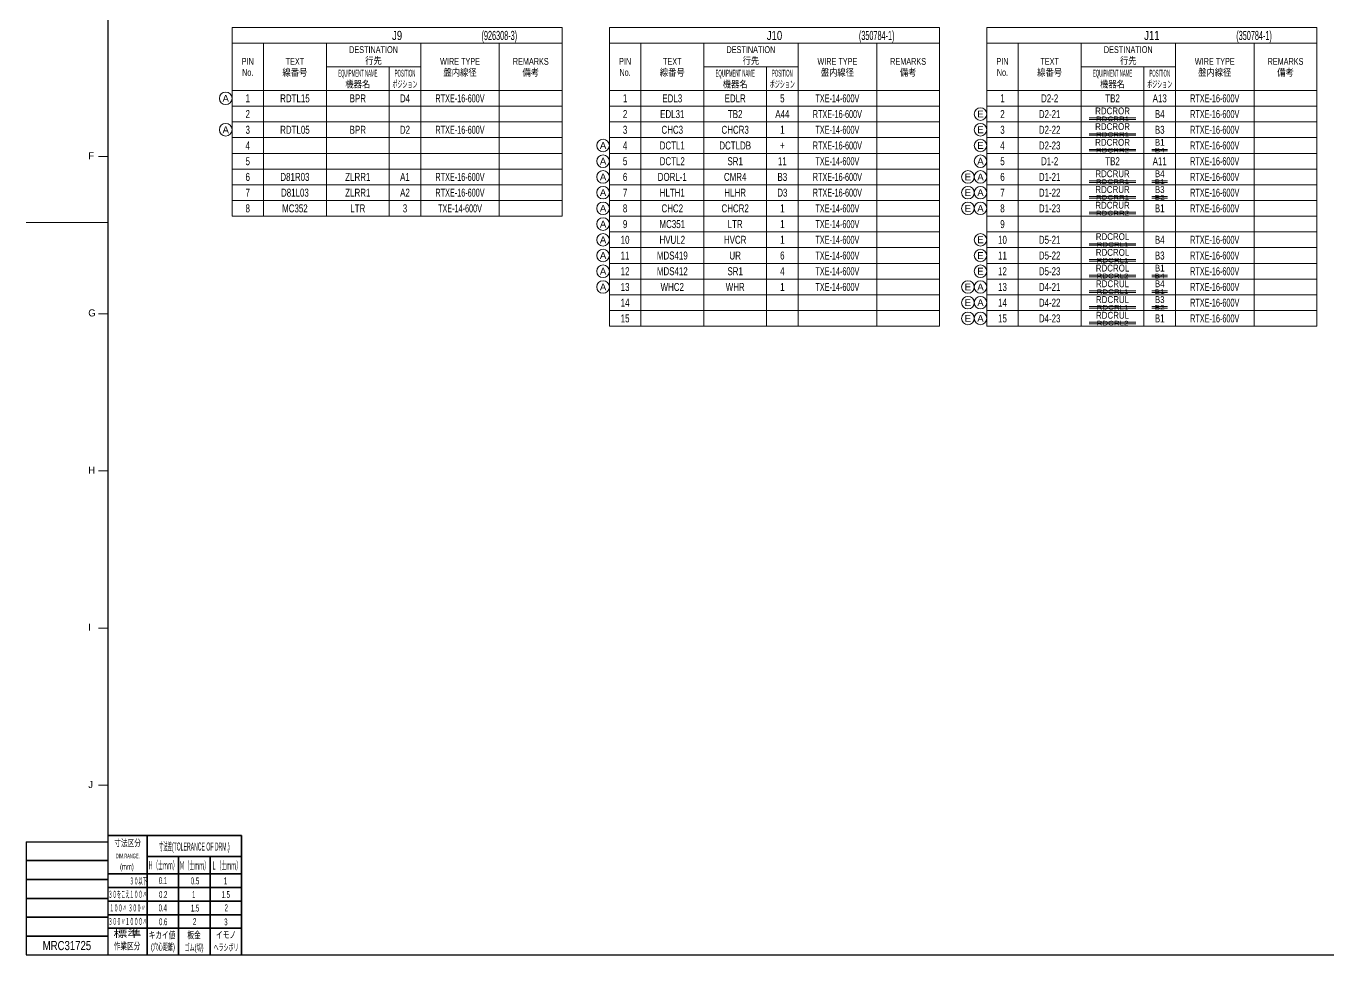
# Model space of a CAD drawing. Header units: millimetres. Extents: x 10 to 821, y 12 to 580.
# Drawn here: x 9.5 to 423.5, y 20 to 315.5 of the extents above; entities that cross this region are included whole.
import ezdxf
from ezdxf.enums import TextEntityAlignment as Align

# ---------------------------------------------------------------- set-up
doc = ezdxf.new("R2010")
doc.units = ezdxf.units.MM
for name, color, linetype in [('GR1_02', 7, 'Continuous'), ('GR1_04', 7, 'Continuous'), ('GR1_05', 7, 'Continuous'), ('GR1_06', 7, 'Continuous'), ('GR1_07', 7, 'Continuous'), ('GR1_08', 7, 'Continuous'), ('図面枠B6M', 7, 'Continuous')]:
    doc.layers.add(name, color=color, linetype=linetype)
doc.styles.add('HG丸ｺﾞｼｯｸM-PRO', font='')
doc.styles.get('HG丸ｺﾞｼｯｸM-PRO').set_extended_font_data('HG丸ｺﾞｼｯｸM-PRO')

# ---------------------------------------------------------------- blocks, each defined once
blk = doc.blocks.new('BLKF023')
at = {"layer": '図面枠B6M', "color": 2, "linetype": 'Continuous', "lineweight": 25}
for p, q in [((35.5, 574), (35.5, 20)), ((9.5, 56), (9.5, 20)), ((9.5, 56), (35.5, 56)), ((9.5, 20), (821, 20))]:
    blk.add_line(p, q, dxfattribs=at)
at = {"layer": '図面枠B6M', "color": 4, "linetype": 'Continuous', "lineweight": 13}
for p, q in [((32.5, 274), (35.5, 274)), ((9.5, 253), (35.5, 253)), ((32.5, 224), (35.5, 224)), ((32.5, 174), (35.5, 174)), ((32.5, 124), (35.5, 124)), ((32.5, 74), (35.5, 74))]:
    blk.add_line(p, q, dxfattribs=at)
at = {"layer": '図面枠B6M', "color": 3, "linetype": 'Continuous', "lineweight": 35}
for p, q in [((35.5, 58), (78, 58)), ((48, 58), (48, 20)), ((78, 58), (78, 20)), ((9.5, 50), (35.5, 50)), ((48, 51.3), (78, 51.3)), ((58, 51.3), (58, 20)), ((68, 51.3), (68, 20)), ((35.5, 45.8), (78, 45.8)), ((9.5, 44), (35.5, 44)), ((35.5, 41.47), (78, 41.47)), ((9.5, 38), (35.5, 38)), ((35.5, 37.15), (78, 37.15)), ((9.5, 32), (35.5, 32)), ((35.5, 32.82), (78, 32.82)), ((9.5, 26), (35.5, 26)), ((35.5, 28.5), (78, 28.5))]:
    blk.add_line(p, q, dxfattribs=at)
at = {"layer": '図面枠B6M', "color": 4, "linetype": 'Continuous', "lineweight": 13, "style": 'HG丸ｺﾞｼｯｸM-PRO'}
for s, width, p in [('F', 0.998986, (29.29, 272.45)), ('G', 1.003714, (29.29, 222.45)), ('H', 1.00207, (29.29, 172.45)), ('I', 1.00207, (29.29, 122.45)), ('J', 1.005117, (29.29, 72.45))]:
    blk.add_text(s, height=2.25, dxfattribs=dict(at, width=width)).set_placement(p, align=Align.BOTTOM_LEFT)
for s, height, width, p in [('寸法区分', 2.182, 0.692256, (41.81, 53.9)), ('(mm)', 1.818, 0.619256, (41.57, 46.64)), ('標準', 2.182, 1.489301, (41.71, 25)), ('作業区分', 2.182, 0.692256, (41.62, 21.1)), ('(穴心距離)', 2.182, 0.521231, (53.03, 20.86)), ('ゴム(切)', 2.182, 0.521232, (62.93, 20.67)), ('ヘラシボリ', 2.182, 0.521228, (73.11, 20.67))]:
    blk.add_text(s, height=height, dxfattribs=dict(at, width=width)).set_placement(p, align=Align.BOTTOM_CENTER)
for s, height, width, p in [('寸法差(TOLERANCE OF DRM.)', 2.5455, 0.382528, (63.02, 54.5)), ('DIM.RANGE.', 1.455, 0.522543, (41.85, 51.49)), ('Ｈ（士ｍｍ）', 2.545, 0.439786, (53.03, 48.51)), ('Ｍ（士ｍｍ）', 2.545, 0.439786, (63.02, 48.46)), ('Ｌ（士ｍｍ）', 2.545, 0.439786, (73.2, 48.46)), ('３０以下', 2.182, 0.44793, (45.2, 43.52)), ('0.1', 2.182, 0.522424, (53.03, 43.67)), ('0.5', 2.182, 0.522424, (63.26, 43.57)), ('1', 2.18, 0.521199, (72.92, 43.57)), ('３０をこえ１００〃', 2.182, 0.44793, (41.79, 39.27)), ('0.2', 2.182, 0.522424, (53.12, 39.23)), ('1', 2.18, 0.521199, (62.83, 39.23)), ('1.5', 2.182, 0.522424, (73.02, 39.23)), ('１００〃 ３００〃', 2.182, 0.448161, (41.79, 34.93)), ('0.4', 2.182, 0.522424, (52.98, 34.99)), ('1.5', 2.182, 0.522424, (63.26, 34.9)), ('2', 2.18, 0.521199, (73.16, 34.99)), ('３００〃１０００〃', 2.182, 0.44793, (41.79, 30.64)), ('0.6', 2.182, 0.522424, (53.12, 30.56)), ('2', 2.18, 0.521199, (63.12, 30.65)), ('3', 2.18, 0.521199, (73.06, 30.51)), ('キカイ値', 2.182, 0.692256, (52.74, 26.33)), ('板金', 2.182, 0.692256, (62.93, 26.33)), ('イモノ', 2.182, 0.692256, (73.11, 26.42))]:
    blk.add_text(s, height=height, dxfattribs=dict(at, width=width)).set_placement(p, align=Align.MIDDLE_CENTER)
blk = doc.blocks.new('BLKF155')
at = {"layer": 'GR1_02', "color": 4, "linetype": 'Continuous', "lineweight": 13}
for p, q in [((315, 315), (420, 315)), ((315, 315), (315, 220)), ((420, 315), (420, 220)), ((315, 310), (420, 310)), ((325, 310), (325, 220)), ((345, 310), (345, 220)), ((375, 310), (375, 220)), ((400, 310), (400, 220)), ((345, 302.5), (375, 302.5)), ((365, 302.5), (365, 220)), ((315, 295), (420, 295)), ((315, 290), (420, 290)), ((315, 285), (420, 285)), ((315, 280), (420, 280)), ((315, 275), (420, 275)), ((315, 270), (420, 270)), ((315, 265), (420, 265)), ((315, 260), (420, 260)), ((315, 255), (420, 255)), ((315, 250), (420, 250)), ((315, 245), (420, 245)), ((315, 240), (420, 240)), ((315, 235), (420, 235)), ((315, 230), (420, 230)), ((315, 225), (420, 225)), ((315, 220), (420, 220))]:
    blk.add_line(p, q, dxfattribs=at)
blk = doc.blocks.new('BLKF141')
at = {"layer": 'GR1_02', "color": 4, "linetype": 'Continuous', "lineweight": 13}
blk.add_blockref('BLKF155', (0, 0), dxfattribs=at)
at = {"layer": 'GR1_02', "color": 3, "linetype": 'Continuous', "lineweight": 35, "style": 'HG丸ｺﾞｼｯｸM-PRO'}
for s, height, width, p in [('J11', 2.909, 0.784756, (367.5, 312.5)), ('DESTINATION', 2.1818, 0.693116, (360, 308)), ('PIN', 2.182, 0.692358, (320, 304.25)), ('TEXT', 2.182, 0.694137, (335, 304.25)), ('行先', 2.182, 0.863284, (360, 304.5)), ('WIRE TYPE', 2.182, 0.692093, (387.5, 304.25)), ('REMARKS', 2.182, 0.692634, (410, 304.25)), ('No.', 2.182, 0.69162, (320, 300.75)), ('線番号', 2.182, 0.863284, (335, 300.75)), ('EQUIPMENT NAME', 2.1818, 0.375541, (355, 300.5)), ('機器名', 2.182, 0.863284, (355, 297)), ('ポジション', 2.182, 0.521228, (370, 297)), ('POSITION', 2.182, 0.375403, (370, 300.5)), ('盤内線径', 2.182, 0.863284, (387.5, 300.75)), ('備考', 2.182, 0.863284, (410, 300.75)), ('1', 2.55, 0.740651, (320, 292.5)), ('2', 2.55, 0.740651, (320, 287.5)), ('3', 2.55, 0.740651, (320, 282.5)), ('4', 2.55, 0.740651, (320, 277.5)), ('5', 2.55, 0.740651, (320, 272.5)), ('6', 2.55, 0.740651, (320, 267.5)), ('7', 2.55, 0.740651, (320, 262.5)), ('8', 2.55, 0.740651, (320, 257.5)), ('9', 2.55, 0.740651, (320, 252.5)), ('10', 2.545, 0.740651, (320, 247.5)), ('11', 2.545, 0.740651, (320, 242.5)), ('12', 2.545, 0.740651, (320, 237.5)), ('13', 2.545, 0.740651, (320, 232.5)), ('14', 2.545, 0.740651, (320, 227.5)), ('15', 2.545, 0.740651, (320, 222.5))]:
    blk.add_text(s, height=height, dxfattribs=dict(at, width=width)).set_placement(p, align=Align.MIDDLE_CENTER)
blk = doc.blocks.new('BLKF172')
at = {"layer": 'GR1_02', "color": 4, "linetype": 'Continuous', "lineweight": 13}
for p, q in [((195, 315), (300, 315)), ((195, 315), (195, 220)), ((300, 315), (300, 220)), ((195, 310), (300, 310)), ((205, 310), (205, 220)), ((225, 310), (225, 220)), ((255, 310), (255, 220)), ((280, 310), (280, 220)), ((225, 302.5), (255, 302.5)), ((245, 302.5), (245, 220)), ((195, 295), (300, 295)), ((195, 290), (300, 290)), ((195, 285), (300, 285)), ((195, 280), (300, 280)), ((195, 275), (300, 275)), ((195, 270), (300, 270)), ((195, 265), (300, 265)), ((195, 260), (300, 260)), ((195, 255), (300, 255)), ((195, 250), (300, 250)), ((195, 245), (300, 245)), ((195, 240), (300, 240)), ((195, 235), (300, 235)), ((195, 230), (300, 230)), ((195, 225), (300, 225)), ((195, 220), (300, 220))]:
    blk.add_line(p, q, dxfattribs=at)
blk = doc.blocks.new('BLKF158')
at = {"layer": 'GR1_02', "color": 4, "linetype": 'Continuous', "lineweight": 13}
blk.add_blockref('BLKF172', (0, 0), dxfattribs=at)
at = {"layer": 'GR1_02', "color": 3, "linetype": 'Continuous', "lineweight": 35, "style": 'HG丸ｺﾞｼｯｸM-PRO'}
for s, height, width, p in [('J10', 2.909, 0.784756, (247.5, 312.5)), ('DESTINATION', 2.1818, 0.693116, (240, 308)), ('PIN', 2.182, 0.692358, (200, 304.25)), ('TEXT', 2.182, 0.694137, (215, 304.25)), ('行先', 2.182, 0.863284, (240, 304.5)), ('WIRE TYPE', 2.182, 0.692093, (267.5, 304.25)), ('REMARKS', 2.182, 0.692634, (290, 304.25)), ('No.', 2.182, 0.69162, (200, 300.75)), ('線番号', 2.182, 0.863284, (215, 300.75)), ('EQUIPMENT NAME', 2.1818, 0.375541, (235, 300.5)), ('機器名', 2.182, 0.863284, (235, 297)), ('ポジション', 2.182, 0.521228, (250, 297)), ('POSITION', 2.182, 0.375403, (250, 300.5)), ('盤内線径', 2.182, 0.863284, (267.5, 300.75)), ('備考', 2.182, 0.863284, (290, 300.75)), ('1', 2.55, 0.740651, (200, 292.5)), ('2', 2.55, 0.740651, (200, 287.5)), ('3', 2.55, 0.740651, (200, 282.5)), ('4', 2.55, 0.740651, (200, 277.5)), ('5', 2.55, 0.740651, (200, 272.5)), ('6', 2.55, 0.740651, (200, 267.5)), ('7', 2.55, 0.740651, (200, 262.5)), ('8', 2.55, 0.740651, (200, 257.5)), ('9', 2.55, 0.740651, (200, 252.5)), ('10', 2.545, 0.740651, (200, 247.5)), ('11', 2.545, 0.740651, (200, 242.5)), ('12', 2.545, 0.740651, (200, 237.5)), ('13', 2.545, 0.740651, (200, 232.5)), ('14', 2.545, 0.740651, (200, 227.5)), ('15', 2.545, 0.740651, (200, 222.5))]:
    blk.add_text(s, height=height, dxfattribs=dict(at, width=width)).set_placement(p, align=Align.MIDDLE_CENTER)
blk = doc.blocks.new('BLKF184')
at = {"layer": 'GR1_02', "color": 4, "linetype": 'Continuous', "lineweight": 13}
for p, q in [((75, 315), (180, 315)), ((75, 315), (75, 255)), ((180, 315), (180, 255)), ((75, 310), (180, 310)), ((85, 310), (85, 255)), ((105, 310), (105, 255)), ((135, 310), (135, 255)), ((160, 310), (160, 255)), ((105, 302.5), (135, 302.5)), ((125, 302.5), (125, 255)), ((75, 295), (180, 295)), ((75, 290), (180, 290)), ((75, 285), (180, 285)), ((75, 280), (180, 280)), ((75, 275), (180, 275)), ((75, 270), (180, 270)), ((75, 265), (180, 265)), ((75, 260), (180, 260)), ((75, 255), (180, 255))]:
    blk.add_line(p, q, dxfattribs=at)
blk = doc.blocks.new('BLKF175')
at = {"layer": 'GR1_02', "color": 4, "linetype": 'Continuous', "lineweight": 13}
blk.add_blockref('BLKF184', (0, 0), dxfattribs=at)
at = {"layer": 'GR1_02', "color": 3, "linetype": 'Continuous', "lineweight": 35, "style": 'HG丸ｺﾞｼｯｸM-PRO'}
for s, height, width, p in [('J9', 2.909, 0.784871, (127.5, 312.5)), ('DESTINATION', 2.1818, 0.693116, (120, 308)), ('PIN', 2.182, 0.692358, (80, 304.25)), ('TEXT', 2.182, 0.694137, (95, 304.25)), ('行先', 2.182, 0.863284, (120, 304.5)), ('WIRE TYPE', 2.182, 0.692093, (147.5, 304.25)), ('REMARKS', 2.182, 0.692634, (170, 304.25)), ('No.', 2.182, 0.69162, (80, 300.75)), ('線番号', 2.182, 0.863284, (95, 300.75)), ('EQUIPMENT NAME', 2.1818, 0.375541, (115, 300.5)), ('機器名', 2.182, 0.863284, (115, 297)), ('ポジション', 2.182, 0.521228, (130, 297)), ('POSITION', 2.182, 0.375403, (130, 300.5)), ('盤内線径', 2.182, 0.863284, (147.5, 300.75)), ('備考', 2.182, 0.863284, (170, 300.75)), ('1', 2.55, 0.740651, (80, 292.5)), ('2', 2.55, 0.740651, (80, 287.5)), ('3', 2.55, 0.740651, (80, 282.5)), ('4', 2.55, 0.740651, (80, 277.5)), ('5', 2.55, 0.740651, (80, 272.5)), ('6', 2.55, 0.740651, (80, 267.5)), ('7', 2.55, 0.740651, (80, 262.5)), ('8', 2.55, 0.740651, (80, 257.5))]:
    blk.add_text(s, height=height, dxfattribs=dict(at, width=width)).set_placement(p, align=Align.MIDDLE_CENTER)
blk = doc.blocks.new('BLKF223')
at = {"layer": 'GR1_06', "color": 4, "linetype": 'Continuous', "lineweight": 13}
blk.add_circle((73, 282.5), 2, dxfattribs=at)
at = {"layer": 'GR1_06', "color": 4, "linetype": 'Continuous', "lineweight": 13, "style": 'HG丸ｺﾞｼｯｸM-PRO', "width": 1.042301}
blk.add_text('A', height=2.18, dxfattribs=at).set_placement((73, 282.5), align=Align.MIDDLE_CENTER)
blk = doc.blocks.new('BLKF224')
at = {"layer": 'GR1_06', "color": 4, "linetype": 'Continuous', "lineweight": 13}
blk.add_circle((193, 247.5), 2, dxfattribs=at)
at = {"layer": 'GR1_06', "color": 4, "linetype": 'Continuous', "lineweight": 13, "style": 'HG丸ｺﾞｼｯｸM-PRO', "width": 1.042301}
blk.add_text('A', height=2.18, dxfattribs=at).set_placement((193, 247.5), align=Align.MIDDLE_CENTER)
blk = doc.blocks.new('BLKF225')
at = {"layer": 'GR1_06', "color": 4, "linetype": 'Continuous', "lineweight": 13}
blk.add_circle((193, 267.5), 2, dxfattribs=at)
at = {"layer": 'GR1_06', "color": 4, "linetype": 'Continuous', "lineweight": 13, "style": 'HG丸ｺﾞｼｯｸM-PRO', "width": 1.042301}
blk.add_text('A', height=2.18, dxfattribs=at).set_placement((193, 267.5), align=Align.MIDDLE_CENTER)
blk = doc.blocks.new('BLKF226')
at = {"layer": 'GR1_06', "color": 4, "linetype": 'Continuous', "lineweight": 13}
blk.add_circle((313, 222.5), 2, dxfattribs=at)
at = {"layer": 'GR1_06', "color": 4, "linetype": 'Continuous', "lineweight": 13, "style": 'HG丸ｺﾞｼｯｸM-PRO', "width": 1.042301}
blk.add_text('A', height=2.18, dxfattribs=at).set_placement((313, 222.5), align=Align.MIDDLE_CENTER)
blk = doc.blocks.new('BLKF227')
at = {"layer": 'GR1_06', "color": 4, "linetype": 'Continuous', "lineweight": 13}
blk.add_circle((313, 227.5), 2, dxfattribs=at)
at = {"layer": 'GR1_06', "color": 4, "linetype": 'Continuous', "lineweight": 13, "style": 'HG丸ｺﾞｼｯｸM-PRO', "width": 1.042301}
blk.add_text('A', height=2.18, dxfattribs=at).set_placement((313, 227.5), align=Align.MIDDLE_CENTER)
blk = doc.blocks.new('BLKF230')
at = {"layer": 'GR1_06', "color": 4, "linetype": 'Continuous', "lineweight": 13}
blk.add_circle((313, 262.5), 2, dxfattribs=at)
at = {"layer": 'GR1_06', "color": 4, "linetype": 'Continuous', "lineweight": 13, "style": 'HG丸ｺﾞｼｯｸM-PRO', "width": 1.042301}
blk.add_text('A', height=2.18, dxfattribs=at).set_placement((313, 262.5), align=Align.MIDDLE_CENTER)
blk = doc.blocks.new('BLKF231')
at = {"layer": 'GR1_06', "color": 4, "linetype": 'Continuous', "lineweight": 13}
blk.add_circle((313, 257.5), 2, dxfattribs=at)
at = {"layer": 'GR1_06', "color": 4, "linetype": 'Continuous', "lineweight": 13, "style": 'HG丸ｺﾞｼｯｸM-PRO', "width": 1.042301}
blk.add_text('A', height=2.18, dxfattribs=at).set_placement((313, 257.5), align=Align.MIDDLE_CENTER)
blk = doc.blocks.new('BLKF234')
at = {"layer": 'GR1_06', "color": 4, "linetype": 'Continuous', "lineweight": 13}
blk.add_circle((313, 232.5), 2, dxfattribs=at)
at = {"layer": 'GR1_06', "color": 4, "linetype": 'Continuous', "lineweight": 13, "style": 'HG丸ｺﾞｼｯｸM-PRO', "width": 1.042301}
blk.add_text('A', height=2.18, dxfattribs=at).set_placement((313, 232.5), align=Align.MIDDLE_CENTER)
blk = doc.blocks.new('BLKF235')
at = {"layer": 'GR1_06', "color": 4, "linetype": 'Continuous', "lineweight": 13}
blk.add_circle((313, 267.5), 2, dxfattribs=at)
at = {"layer": 'GR1_06', "color": 4, "linetype": 'Continuous', "lineweight": 13, "style": 'HG丸ｺﾞｼｯｸM-PRO', "width": 1.042301}
blk.add_text('A', height=2.18, dxfattribs=at).set_placement((313, 267.5), align=Align.MIDDLE_CENTER)
blk = doc.blocks.new('BLKF236')
at = {"layer": 'GR1_06', "color": 4, "linetype": 'Continuous', "lineweight": 13}
blk.add_circle((193, 237.5), 2, dxfattribs=at)
at = {"layer": 'GR1_06', "color": 4, "linetype": 'Continuous', "lineweight": 13, "style": 'HG丸ｺﾞｼｯｸM-PRO', "width": 1.042301}
blk.add_text('A', height=2.18, dxfattribs=at).set_placement((193, 237.5), align=Align.MIDDLE_CENTER)
blk = doc.blocks.new('BLKF237')
at = {"layer": 'GR1_06', "color": 4, "linetype": 'Continuous', "lineweight": 13}
blk.add_circle((193, 232.5), 2, dxfattribs=at)
at = {"layer": 'GR1_06', "color": 4, "linetype": 'Continuous', "lineweight": 13, "style": 'HG丸ｺﾞｼｯｸM-PRO', "width": 1.042301}
blk.add_text('A', height=2.18, dxfattribs=at).set_placement((193, 232.5), align=Align.MIDDLE_CENTER)
blk = doc.blocks.new('BLKF238')
at = {"layer": 'GR1_06', "color": 4, "linetype": 'Continuous', "lineweight": 13}
blk.add_circle((193, 257.5), 2, dxfattribs=at)
at = {"layer": 'GR1_06', "color": 4, "linetype": 'Continuous', "lineweight": 13, "style": 'HG丸ｺﾞｼｯｸM-PRO', "width": 1.042301}
blk.add_text('A', height=2.18, dxfattribs=at).set_placement((193, 257.5), align=Align.MIDDLE_CENTER)
blk = doc.blocks.new('BLKF239')
at = {"layer": 'GR1_06', "color": 4, "linetype": 'Continuous', "lineweight": 13}
blk.add_circle((193, 252.5), 2, dxfattribs=at)
at = {"layer": 'GR1_06', "color": 4, "linetype": 'Continuous', "lineweight": 13, "style": 'HG丸ｺﾞｼｯｸM-PRO', "width": 1.042301}
blk.add_text('A', height=2.18, dxfattribs=at).set_placement((193, 252.5), align=Align.MIDDLE_CENTER)
blk = doc.blocks.new('BLKF240')
at = {"layer": 'GR1_06', "color": 4, "linetype": 'Continuous', "lineweight": 13}
blk.add_circle((193, 272.5), 2, dxfattribs=at)
at = {"layer": 'GR1_06', "color": 4, "linetype": 'Continuous', "lineweight": 13, "style": 'HG丸ｺﾞｼｯｸM-PRO', "width": 1.042301}
blk.add_text('A', height=2.18, dxfattribs=at).set_placement((193, 272.5), align=Align.MIDDLE_CENTER)
blk = doc.blocks.new('BLKF241')
at = {"layer": 'GR1_06', "color": 4, "linetype": 'Continuous', "lineweight": 13}
blk.add_circle((193, 277.5), 2, dxfattribs=at)
at = {"layer": 'GR1_06', "color": 4, "linetype": 'Continuous', "lineweight": 13, "style": 'HG丸ｺﾞｼｯｸM-PRO', "width": 1.042301}
blk.add_text('A', height=2.18, dxfattribs=at).set_placement((193, 277.5), align=Align.MIDDLE_CENTER)
blk = doc.blocks.new('BLKF242')
at = {"layer": 'GR1_06', "color": 4, "linetype": 'Continuous', "lineweight": 13}
blk.add_circle((193, 262.5), 2, dxfattribs=at)
at = {"layer": 'GR1_06', "color": 4, "linetype": 'Continuous', "lineweight": 13, "style": 'HG丸ｺﾞｼｯｸM-PRO', "width": 1.042301}
blk.add_text('A', height=2.18, dxfattribs=at).set_placement((193, 262.5), align=Align.MIDDLE_CENTER)
blk = doc.blocks.new('BLKF245')
at = {"layer": 'GR1_06', "color": 4, "linetype": 'Continuous', "lineweight": 13}
blk.add_circle((73, 292.5), 2, dxfattribs=at)
at = {"layer": 'GR1_06', "color": 4, "linetype": 'Continuous', "lineweight": 13, "style": 'HG丸ｺﾞｼｯｸM-PRO', "width": 1.042301}
blk.add_text('A', height=2.18, dxfattribs=at).set_placement((73, 292.5), align=Align.MIDDLE_CENTER)
blk = doc.blocks.new('BLKF247')
at = {"layer": 'GR1_06', "color": 4, "linetype": 'Continuous', "lineweight": 13}
blk.add_circle((313, 272.5), 2, dxfattribs=at)
at = {"layer": 'GR1_06', "color": 4, "linetype": 'Continuous', "lineweight": 13, "style": 'HG丸ｺﾞｼｯｸM-PRO', "width": 1.042301}
blk.add_text('A', height=2.18, dxfattribs=at).set_placement((313, 272.5), align=Align.MIDDLE_CENTER)
blk = doc.blocks.new('BLKF248')
at = {"layer": 'GR1_06', "color": 4, "linetype": 'Continuous', "lineweight": 13}
blk.add_circle((193, 242.5), 2, dxfattribs=at)
at = {"layer": 'GR1_06', "color": 4, "linetype": 'Continuous', "lineweight": 13, "style": 'HG丸ｺﾞｼｯｸM-PRO', "width": 1.042301}
blk.add_text('A', height=2.18, dxfattribs=at).set_placement((193, 242.5), align=Align.MIDDLE_CENTER)
blk = doc.blocks.new('BLKF297')
at = {"layer": 'GR1_05', "color": 4, "linetype": 'Continuous', "lineweight": 13}
blk.add_circle((313, 237.5), 2, dxfattribs=at)
at = {"layer": 'GR1_05', "color": 4, "linetype": 'Continuous', "lineweight": 13, "style": 'HG丸ｺﾞｼｯｸM-PRO', "width": 1.04259}
blk.add_text('E', height=2.18, dxfattribs=at).set_placement((313, 237.5), align=Align.MIDDLE_CENTER)
blk = doc.blocks.new('BLKF298')
at = {"layer": 'GR1_05', "color": 4, "linetype": 'Continuous', "lineweight": 13}
blk.add_circle((313, 242.5), 2, dxfattribs=at)
at = {"layer": 'GR1_05', "color": 4, "linetype": 'Continuous', "lineweight": 13, "style": 'HG丸ｺﾞｼｯｸM-PRO', "width": 1.04259}
blk.add_text('E', height=2.18, dxfattribs=at).set_placement((313, 242.5), align=Align.MIDDLE_CENTER)
blk = doc.blocks.new('BLKF299')
at = {"layer": 'GR1_05', "color": 4, "linetype": 'Continuous', "lineweight": 13}
blk.add_circle((313, 247.5), 2, dxfattribs=at)
at = {"layer": 'GR1_05', "color": 4, "linetype": 'Continuous', "lineweight": 13, "style": 'HG丸ｺﾞｼｯｸM-PRO', "width": 1.04259}
blk.add_text('E', height=2.18, dxfattribs=at).set_placement((313, 247.5), align=Align.MIDDLE_CENTER)
blk = doc.blocks.new('BLKF302')
at = {"layer": 'GR1_05', "color": 4, "linetype": 'Continuous', "lineweight": 13}
blk.add_circle((313, 277.5), 2, dxfattribs=at)
at = {"layer": 'GR1_05', "color": 4, "linetype": 'Continuous', "lineweight": 13, "style": 'HG丸ｺﾞｼｯｸM-PRO', "width": 1.04259}
blk.add_text('E', height=2.18, dxfattribs=at).set_placement((313, 277.5), align=Align.MIDDLE_CENTER)
blk = doc.blocks.new('BLKF303')
at = {"layer": 'GR1_05', "color": 4, "linetype": 'Continuous', "lineweight": 13}
blk.add_circle((309, 257.5), 2, dxfattribs=at)
at = {"layer": 'GR1_05', "color": 4, "linetype": 'Continuous', "lineweight": 13, "style": 'HG丸ｺﾞｼｯｸM-PRO', "width": 1.04259}
blk.add_text('E', height=2.18, dxfattribs=at).set_placement((309, 257.5), align=Align.MIDDLE_CENTER)
blk = doc.blocks.new('BLKF304')
at = {"layer": 'GR1_05', "color": 4, "linetype": 'Continuous', "lineweight": 13}
blk.add_circle((309, 262.5), 2, dxfattribs=at)
at = {"layer": 'GR1_05', "color": 4, "linetype": 'Continuous', "lineweight": 13, "style": 'HG丸ｺﾞｼｯｸM-PRO', "width": 1.04259}
blk.add_text('E', height=2.18, dxfattribs=at).set_placement((309, 262.5), align=Align.MIDDLE_CENTER)
blk = doc.blocks.new('BLKF305')
at = {"layer": 'GR1_05', "color": 4, "linetype": 'Continuous', "lineweight": 13}
blk.add_circle((309, 227.5), 2, dxfattribs=at)
at = {"layer": 'GR1_05', "color": 4, "linetype": 'Continuous', "lineweight": 13, "style": 'HG丸ｺﾞｼｯｸM-PRO', "width": 1.04259}
blk.add_text('E', height=2.18, dxfattribs=at).set_placement((309, 227.5), align=Align.MIDDLE_CENTER)
blk = doc.blocks.new('BLKF306')
at = {"layer": 'GR1_05', "color": 4, "linetype": 'Continuous', "lineweight": 13}
blk.add_circle((309, 232.5), 2, dxfattribs=at)
at = {"layer": 'GR1_05', "color": 4, "linetype": 'Continuous', "lineweight": 13, "style": 'HG丸ｺﾞｼｯｸM-PRO', "width": 1.04259}
blk.add_text('E', height=2.18, dxfattribs=at).set_placement((309, 232.5), align=Align.MIDDLE_CENTER)
blk = doc.blocks.new('BLKF307')
at = {"layer": 'GR1_05', "color": 4, "linetype": 'Continuous', "lineweight": 13}
blk.add_circle((309, 222.5), 2, dxfattribs=at)
at = {"layer": 'GR1_05', "color": 4, "linetype": 'Continuous', "lineweight": 13, "style": 'HG丸ｺﾞｼｯｸM-PRO', "width": 1.04259}
blk.add_text('E', height=2.18, dxfattribs=at).set_placement((309, 222.5), align=Align.MIDDLE_CENTER)
blk = doc.blocks.new('BLKF308')
at = {"layer": 'GR1_05', "color": 4, "linetype": 'Continuous', "lineweight": 13}
blk.add_circle((313, 282.5), 2, dxfattribs=at)
at = {"layer": 'GR1_05', "color": 4, "linetype": 'Continuous', "lineweight": 13, "style": 'HG丸ｺﾞｼｯｸM-PRO', "width": 1.04259}
blk.add_text('E', height=2.18, dxfattribs=at).set_placement((313, 282.5), align=Align.MIDDLE_CENTER)
blk = doc.blocks.new('BLKF309')
at = {"layer": 'GR1_05', "color": 4, "linetype": 'Continuous', "lineweight": 13}
blk.add_circle((313, 287.5), 2, dxfattribs=at)
at = {"layer": 'GR1_05', "color": 4, "linetype": 'Continuous', "lineweight": 13, "style": 'HG丸ｺﾞｼｯｸM-PRO', "width": 1.04259}
blk.add_text('E', height=2.18, dxfattribs=at).set_placement((313, 287.5), align=Align.MIDDLE_CENTER)
blk = doc.blocks.new('BLKF312')
at = {"layer": 'GR1_05', "color": 4, "linetype": 'Continuous', "lineweight": 13}
blk.add_circle((309, 267.5), 2, dxfattribs=at)
at = {"layer": 'GR1_05', "color": 4, "linetype": 'Continuous', "lineweight": 13, "style": 'HG丸ｺﾞｼｯｸM-PRO', "width": 1.04259}
blk.add_text('E', height=2.18, dxfattribs=at).set_placement((309, 267.5), align=Align.MIDDLE_CENTER)

msp = doc.modelspace()

# ---------------------------------------------------------------- linework, layer by layer
at = {"layer": 'GR1_05', "color": 4, "linetype": 'Continuous', "lineweight": 13}
for p, q in [((347.56, 286.25), (362.44, 286.25)), ((347.56, 285.75), (362.44, 285.75)), ((347.56, 281.25), (362.44, 281.25)), ((347.56, 280.75), (362.44, 280.75)), ((347.56, 276.25), (362.44, 276.25)), ((347.56, 275.75), (362.44, 275.75)), ((367.52, 276.25), (372.48, 276.25)), ((367.52, 275.75), (372.48, 275.75)), ((347.56, 266.25), (362.44, 266.25)), ((347.56, 265.75), (362.44, 265.75)), ((367.52, 266.25), (372.48, 266.25)), ((367.52, 265.75), (372.48, 265.75)), ((347.56, 261.25), (362.44, 261.25)), ((367.52, 261.25), (372.48, 261.25)), ((347.56, 260.75), (362.44, 260.75)), ((367.52, 260.75), (372.48, 260.75)), ((347.56, 256.25), (362.44, 256.25)), ((347.56, 255.75), (362.44, 255.75)), ((347.56, 246.25), (362.44, 246.25)), ((347.56, 245.75), (362.44, 245.75)), ((347.56, 241.25), (362.44, 241.25)), ((347.56, 240.75), (362.44, 240.75)), ((347.56, 236.25), (362.44, 236.25)), ((367.52, 236.25), (372.48, 236.25)), ((347.56, 235.75), (362.44, 235.75)), ((367.52, 235.75), (372.48, 235.75)), ((347.56, 231.25), (362.44, 231.25)), ((347.56, 230.75), (362.44, 230.75)), ((367.52, 231.25), (372.48, 231.25)), ((367.52, 230.75), (372.48, 230.75)), ((347.56, 226.25), (362.44, 226.25)), ((347.56, 225.75), (362.44, 225.75)), ((367.52, 226.25), (372.48, 226.25)), ((367.52, 225.75), (372.48, 225.75)), ((347.56, 221.25), (362.44, 221.25)), ((347.56, 220.75), (362.44, 220.75))]:
    msp.add_line(p, q, dxfattribs=at)

# ---------------------------------------------------------------- block references
at = {"layer": 'GR1_02', "color": 4, "linetype": 'Continuous', "lineweight": 35}
for name in ['BLKF175', 'BLKF158', 'BLKF141']:
    msp.add_blockref(name, (0, 0), dxfattribs=at)
at = {"layer": 'GR1_05', "color": 4, "linetype": 'Continuous', "lineweight": 13}
for name in ['BLKF309', 'BLKF308', 'BLKF302', 'BLKF312', 'BLKF304', 'BLKF303', 'BLKF299', 'BLKF298', 'BLKF297', 'BLKF306', 'BLKF305', 'BLKF307']:
    msp.add_blockref(name, (0, 0), dxfattribs=at)
at = {"layer": 'GR1_06', "color": 4, "linetype": 'Continuous', "lineweight": 13}
for name in ['BLKF245', 'BLKF223', 'BLKF241', 'BLKF240', 'BLKF247', 'BLKF225', 'BLKF235', 'BLKF242', 'BLKF230', 'BLKF238', 'BLKF231', 'BLKF239', 'BLKF224', 'BLKF248', 'BLKF236', 'BLKF237', 'BLKF234', 'BLKF227', 'BLKF226']:
    msp.add_blockref(name, (0, 0), dxfattribs=at)
at = {"layer": '図面枠B6M', "color": 4, "linetype": 'Continuous', "lineweight": 13}
msp.add_blockref('BLKF023', (0, 0), dxfattribs=at)

# ---------------------------------------------------------------- texts
at = {"layer": 'GR1_02', "color": 3, "linetype": 'Continuous', "lineweight": 35, "style": 'HG丸ｺﾞｼｯｸM-PRO', "width": 0.521176}
for s, p in [('(926308-3)', (160, 312.5)), ('(350784-1)', (280, 312.5)), ('(350784-1)', (400, 312.5))]:
    msp.add_text(s, height=2.909, dxfattribs=at).set_placement(p, align=Align.MIDDLE_CENTER)
at = {"layer": 'GR1_04', "color": 3, "linetype": 'Continuous', "lineweight": 35, "style": 'HG丸ｺﾞｼｯｸM-PRO'}
for s, height, width, p in [('EDL3', 2.545, 0.741568, (215, 292.5)), ('EDLR', 2.545, 0.742105, (235, 292.5)), ('5', 2.55, 0.740651, (250, 292.5)), ('TXE-14-600V', 2.5455, 0.593965, (267.5, 292.5)), ('EDL31', 2.545, 0.741381, (215, 287.5)), ('TB2', 2.545, 0.7416, (235, 287.5)), ('A44', 2.545, 0.741512, (250, 287.5)), ('RTXE-16-600V', 2.5455, 0.593889, (267.5, 287.5)), ('CHC3', 2.545, 0.740795, (215, 282.5)), ('CHCR3', 2.545, 0.741169, (235, 282.5)), ('1', 2.55, 0.740651, (250, 282.5)), ('TXE-14-600V', 2.5455, 0.593965, (267.5, 282.5)), ('D81R03', 2.545, 0.740716, (95, 267.5)), ('ZLRR1', 2.545, 0.742179, (115, 267.5)), ('A1', 2.545, 0.741922, (130, 267.5)), ('RTXE-16-600V', 2.5455, 0.593889, (147.5, 267.5)), ('D81L03', 2.545, 0.740745, (95, 262.5)), ('ZLRR1', 2.545, 0.742179, (115, 262.5)), ('A2', 2.545, 0.741922, (130, 262.5)), ('RTXE-16-600V', 2.5455, 0.593889, (147.5, 262.5)), ('HLTH1', 2.545, 0.741365, (215, 262.5)), ('HLHR', 2.545, 0.742192, (235, 262.5)), ('D3', 2.545, 0.739842, (250, 262.5)), ('RTXE-16-600V', 2.5455, 0.593889, (267.5, 262.5)), ('MC352', 2.545, 0.740948, (95, 257.5)), ('LTR', 2.545, 0.74197, (115, 257.5)), ('3', 2.55, 0.740651, (130, 257.5)), ('TXE-14-600V', 2.5455, 0.593965, (147.5, 257.5))]:
    msp.add_text(s, height=height, dxfattribs=dict(at, width=width)).set_placement(p, align=Align.MIDDLE_CENTER)
at = {"layer": 'GR1_05', "color": 3, "linetype": 'Continuous', "lineweight": 35, "style": 'HG丸ｺﾞｼｯｸM-PRO'}
for s, width, p in [('RDCRR1', 1.303908, (355, 286)), ('RDCRR1', 1.303908, (355, 281)), ('RDCRR2', 1.303908, (355, 276)), ('B4', 1.304564, (370, 276)), ('RDCRR1', 1.303908, (355, 266)), ('B1', 1.304564, (370, 266)), ('RDCRR1', 1.303908, (355, 261)), ('B2', 1.304564, (370, 261)), ('RDCRR2', 1.303908, (355, 256)), ('RDCRL1', 1.30433, (355, 246)), ('RDCRL1', 1.30433, (355, 241)), ('RDCRL2', 1.30433, (355, 236)), ('B4', 1.304564, (370, 236)), ('RDCRL1', 1.30433, (355, 231)), ('B1', 1.304564, (370, 231)), ('RDCRL1', 1.30433, (355, 226)), ('B2', 1.304564, (370, 226)), ('RDCRL2', 1.30433, (355, 221))]:
    msp.add_text(s, height=1.455, dxfattribs=dict(at, width=width)).set_placement(p, align=Align.MIDDLE_CENTER)
at = {"layer": 'GR1_07', "color": 3, "linetype": 'Continuous', "lineweight": 35, "style": 'HG丸ｺﾞｼｯｸM-PRO'}
for s, height, width, p in [('RDTL15', 2.545, 0.741, (95, 292.5)), ('BPR', 2.545, 0.743147, (115, 292.5)), ('D4', 2.545, 0.739842, (130, 292.5)), ('RTXE-16-600V', 2.5455, 0.593889, (147.5, 292.5)), ('D2-2', 2.545, 0.740186, (335, 292.5)), ('TB2', 2.545, 0.7416, (355, 292.5)), ('A13', 2.545, 0.741512, (370, 292.5)), ('RTXE-16-600V', 2.5455, 0.593889, (387.5, 292.5)), ('D2-21', 2.545, 0.740284, (335, 287.5)), ('RDCROR', 2.182, 0.864516, (355, 288.5)), ('B4', 2.545, 0.742346, (370, 287.5)), ('RTXE-16-600V', 2.5455, 0.593889, (387.5, 287.5)), ('RDTL05', 2.545, 0.741, (95, 282.5)), ('BPR', 2.545, 0.743147, (115, 282.5)), ('D2', 2.545, 0.739842, (130, 282.5)), ('RTXE-16-600V', 2.5455, 0.593889, (147.5, 282.5)), ('D2-22', 2.545, 0.740284, (335, 282.5)), ('RDCROR', 2.182, 0.864516, (355, 283.5)), ('B3', 2.545, 0.742346, (370, 282.5)), ('RTXE-16-600V', 2.5455, 0.593889, (387.5, 282.5)), ('D2-23', 2.545, 0.740284, (335, 277.5)), ('RDCROR', 2.182, 0.864516, (355, 278.5)), ('B1', 2.182, 0.862432, (370, 278.5)), ('RTXE-16-600V', 2.5455, 0.593889, (387.5, 277.5)), ('D1-2', 2.545, 0.740186, (335, 272.5)), ('TB2', 2.545, 0.7416, (355, 272.5)), ('A11', 2.545, 0.741512, (370, 272.5)), ('RTXE-16-600V', 2.5455, 0.593889, (387.5, 272.5)), ('RDCRUR', 2.182, 0.864507, (355, 268.5)), ('B4', 2.182, 0.862432, (370, 268.5)), ('D1-21', 2.545, 0.740284, (335, 267.5)), ('RTXE-16-600V', 2.5455, 0.593889, (387.5, 267.5)), ('D1-22', 2.545, 0.740284, (335, 262.5)), ('RDCRUR', 2.182, 0.864507, (355, 263.5)), ('B3', 2.182, 0.862432, (370, 263.5)), ('RTXE-16-600V', 2.5455, 0.593889, (387.5, 262.5)), ('D1-23', 2.545, 0.740284, (335, 257.5)), ('RDCRUR', 2.182, 0.864507, (355, 258.5)), ('B1', 2.545, 0.742346, (370, 257.5)), ('RTXE-16-600V', 2.5455, 0.593889, (387.5, 257.5)), ('D5-21', 2.545, 0.740284, (335, 247.5)), ('RDCROL', 2.182, 0.864108, (355, 248.5)), ('B4', 2.545, 0.742346, (370, 247.5)), ('RTXE-16-600V', 2.5455, 0.593889, (387.5, 247.5)), ('RDCROL', 2.182, 0.864108, (355, 243.5)), ('D5-22', 2.545, 0.740284, (335, 242.5)), ('B3', 2.545, 0.742346, (370, 242.5)), ('RTXE-16-600V', 2.5455, 0.593889, (387.5, 242.5)), ('D5-23', 2.545, 0.740284, (335, 237.5)), ('RDCROL', 2.182, 0.864108, (355, 238.5)), ('B1', 2.182, 0.862432, (370, 238.5)), ('RTXE-16-600V', 2.5455, 0.593889, (387.5, 237.5)), ('D4-21', 2.545, 0.740284, (335, 232.5)), ('RDCRUL', 2.182, 0.864096, (355, 233.5)), ('B4', 2.182, 0.862432, (370, 233.5)), ('RTXE-16-600V', 2.5455, 0.593889, (387.5, 232.5)), ('D4-22', 2.545, 0.740284, (335, 227.5)), ('RDCRUL', 2.182, 0.864096, (355, 228.5)), ('B3', 2.182, 0.862432, (370, 228.5)), ('RTXE-16-600V', 2.5455, 0.593889, (387.5, 227.5)), ('D4-23', 2.545, 0.740284, (335, 222.5)), ('RDCRUL', 2.182, 0.864096, (355, 223.5)), ('B1', 2.545, 0.742346, (370, 222.5)), ('RTXE-16-600V', 2.5455, 0.593889, (387.5, 222.5))]:
    msp.add_text(s, height=height, dxfattribs=dict(at, width=width)).set_placement(p, align=Align.MIDDLE_CENTER)
at = {"layer": 'GR1_08', "color": 3, "linetype": 'Continuous', "lineweight": 35, "style": 'HG丸ｺﾞｼｯｸM-PRO'}
for s, height, width, p in [('DCTL1', 2.545, 0.740613, (215, 277.5)), ('DCTLDB', 2.545, 0.740903, (235, 277.5)), ('+', 2.55, 0.74056, (250, 277.5)), ('RTXE-16-600V', 2.5455, 0.593889, (267.5, 277.5)), ('DCTL2', 2.545, 0.740613, (215, 272.5)), ('SR1', 2.545, 0.741864, (235, 272.5)), ('11', 2.545, 0.740651, (250, 272.5)), ('TXE-14-600V', 2.5455, 0.593965, (267.5, 272.5)), ('DORL-1', 2.545, 0.741005, (215, 267.5)), ('CMR4', 2.545, 0.741503, (235, 267.5)), ('B3', 2.545, 0.742346, (250, 267.5)), ('RTXE-16-600V', 2.5455, 0.593889, (267.5, 267.5)), ('CHC2', 2.545, 0.740795, (215, 257.5)), ('CHCR2', 2.545, 0.741169, (235, 257.5)), ('1', 2.55, 0.740651, (250, 257.5)), ('TXE-14-600V', 2.5455, 0.593965, (267.5, 257.5)), ('MC351', 2.545, 0.740948, (215, 252.5)), ('LTR', 2.545, 0.74197, (235, 252.5)), ('1', 2.55, 0.740651, (250, 252.5)), ('TXE-14-600V', 2.5455, 0.593965, (267.5, 252.5)), ('HVUL2', 2.545, 0.741243, (215, 247.5)), ('HVCR', 2.545, 0.741064, (235, 247.5)), ('1', 2.55, 0.740651, (250, 247.5)), ('TXE-14-600V', 2.5455, 0.593965, (267.5, 247.5)), ('MDS419', 2.545, 0.740901, (215, 242.5)), ('UR', 2.545, 0.742111, (235, 242.5)), ('6', 2.55, 0.740651, (250, 242.5)), ('TXE-14-600V', 2.5455, 0.593965, (267.5, 242.5)), ('MDS412', 2.545, 0.740901, (215, 237.5)), ('SR1', 2.545, 0.741864, (235, 237.5)), ('4', 2.55, 0.740651, (250, 237.5)), ('TXE-14-600V', 2.5455, 0.593965, (267.5, 237.5)), ('WHC2', 2.545, 0.740925, (215, 232.5)), ('WHR', 2.545, 0.741676, (235, 232.5)), ('1', 2.55, 0.740651, (250, 232.5)), ('TXE-14-600V', 2.5455, 0.593965, (267.5, 232.5))]:
    msp.add_text(s, height=height, dxfattribs=dict(at, width=width)).set_placement(p, align=Align.MIDDLE_CENTER)
at = {"layer": '図面枠B6M', "color": 3, "linetype": 'Continuous', "lineweight": 35, "style": 'HG丸ｺﾞｼｯｸM-PRO', "width": 0.783478}
msp.add_text('MRC31725', height=2.909, dxfattribs=at).set_placement((22.5, 23), align=Align.MIDDLE_CENTER)

doc.saveas('drawing.dxf')
